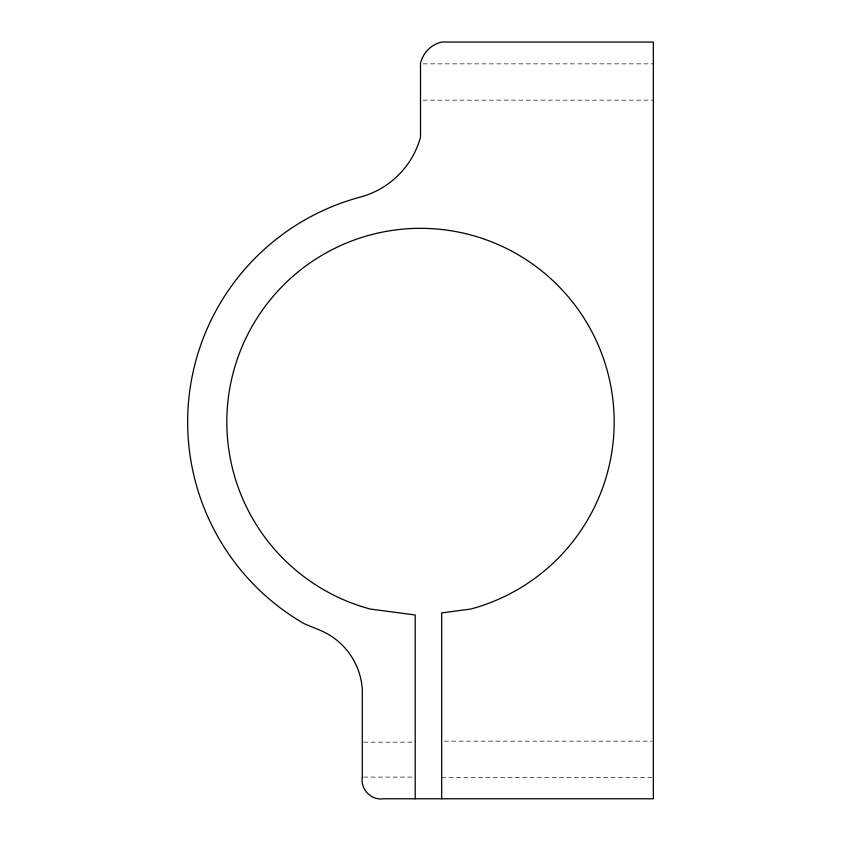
<?xml version="1.0" encoding="UTF-8"?>
<svg xmlns="http://www.w3.org/2000/svg" width="841" height="841" viewBox="0 0 841 841"><rect width="100%" height="100%" fill="white"/><g stroke="black" fill="none" stroke-linecap="round" stroke-linejoin="round"><path stroke-width="0.63" stroke-dasharray="4.21 3.15" d="M423.118 63.853L653.341 63.853M423.118 100.153L653.341 100.153M444.279 741.152L652.038 741.152M363.585 742.161L415.212 742.161M363.585 777.084L415.212 777.084M441.672 777.568L652.038 777.568"/><path stroke-width="1.26" d="M441.672 798.782L441.672 612.9L470.624 609.084A193.682 193.682 0 0 0 579.155 310.918A193.682 193.682 0 0 0 261.845 310.918A193.682 193.682 0 0 0 370.376 609.084L415.212 614.992L415.212 798.782M362.292 777.62C360.39 789.489 371.585 800.685 383.454 798.782L653.341 798.782L653.341 42.05L441.672 42.05A28.573 28.573 0 0 0 420.5 63.222L420.5 137.304A85.477 85.477 0 0 1 360.232 197.099A232.841 232.841 0 0 0 304.074 623.654L319.958 630.224A68.794 68.794 0 0 1 362.292 689.515L362.292 777.62"/></g></svg>
